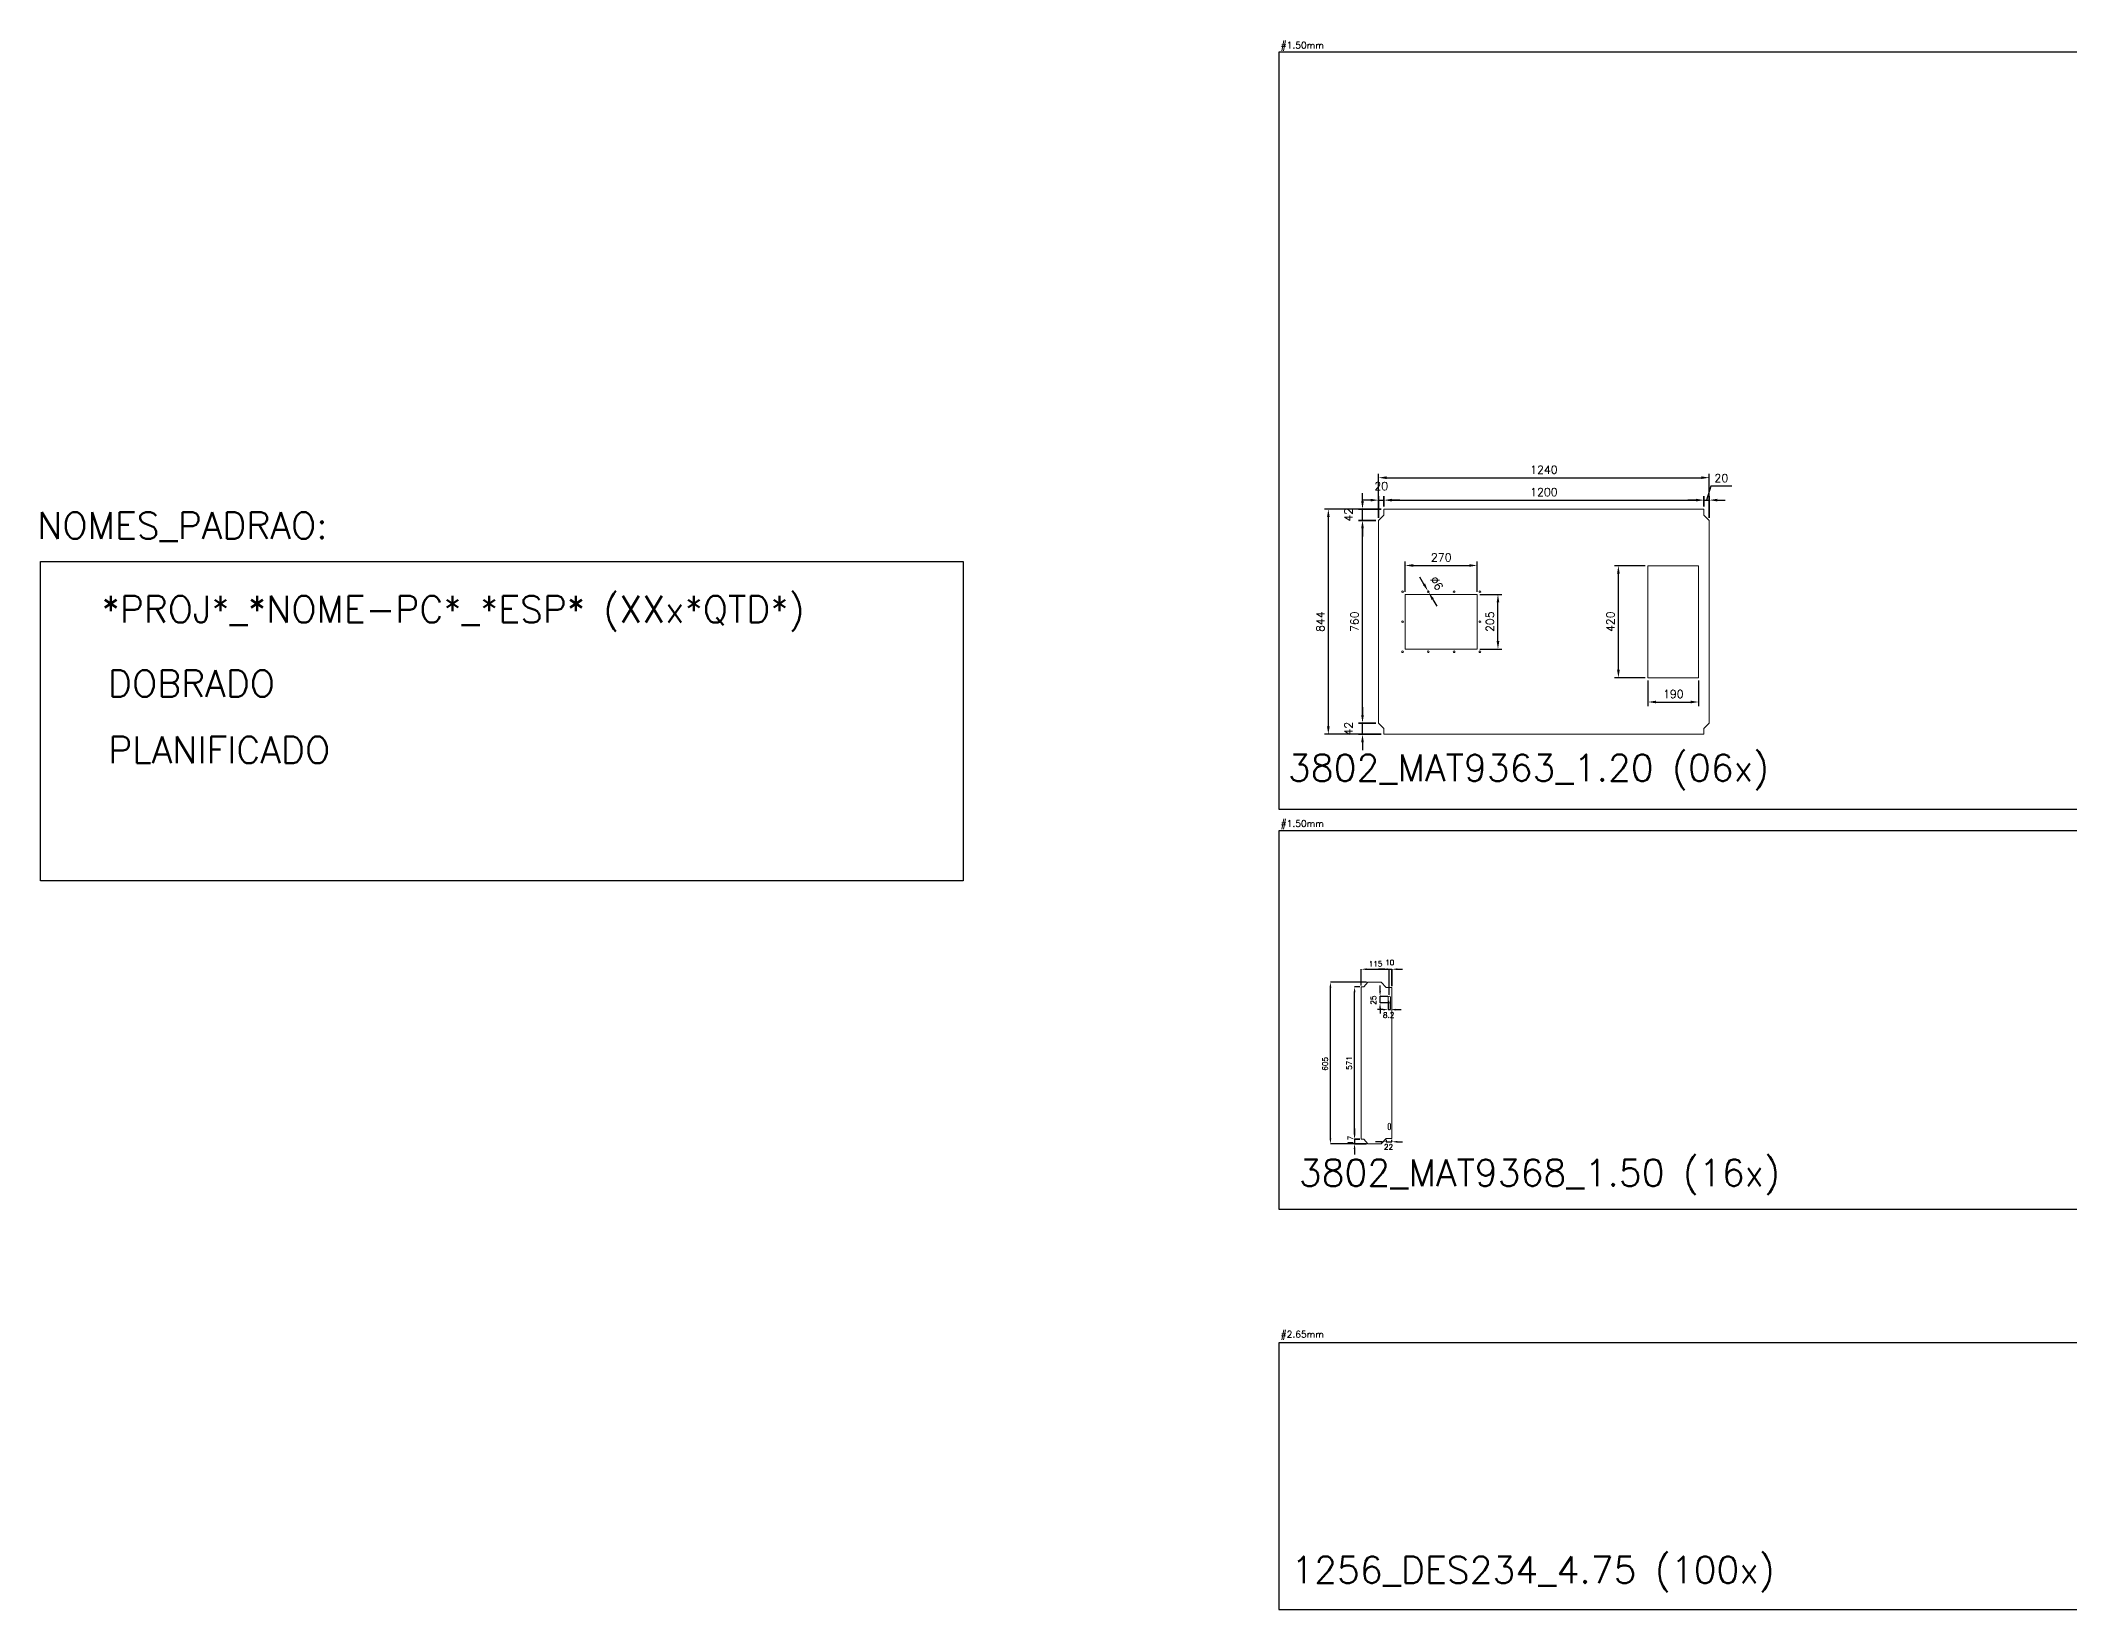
# Model space of a CAD drawing. Header units: millimetres. Extents: x 9334 to 102743, y -10636 to 13312.
# Drawn here: x 15517 to 23123, y 7432 to 13312 of the extents above; entities that cross this region are included whole.
import ezdxf

# ---------------------------------------------------------------- set-up
doc = ezdxf.new("R2010")
doc.units = ezdxf.units.MM
doc.header["$MEASUREMENT"] = 0
for name, color, linetype in [('#1.20', 40, 'Continuous'), ('#1.50', 6, 'Continuous'), ('#2.65', 9, 'Continuous'), ('CONTORNO', 1, 'Continuous'), ('COTAS', 2, 'Continuous'), ('TEXTO', 3, 'Continuous')]:
    doc.layers.add(name, color=color, linetype=linetype)
doc.styles.add('ROMANS', font='romans')

# ---------------------------------------------------------------- blocks, each defined once
blk = doc.blocks.new('A$C2edf8b1c')
at = {"color": 0, "linetype": 'Continuous', "lineweight": 0}
for p, q in [((-1240, 380.6), (-1220, 400.6)), ((-1240, -379.4), (-1240, 380.6)), ((-1220, 400.6), (-1220, 422.6)), ((-1220, 422.6), (-20, 422.6)), ((-20, 422.6), (-20, 400.6)), ((-20, 400.6), (0, 380.6)), ((0, 380.6), (0, -379.4)), ((-230, -209.4), (-230, 210.6)), ((-230, 210.6), (-40, 210.6)), ((-40, 210.6), (-40, -209.4)), ((-1140, 103.1), (-870, 103.1)), ((-1140, -101.9), (-1140, 103.1)), ((-870, 103.1), (-870, -101.9)), ((-870, -101.9), (-1140, -101.9)), ((-40, -209.4), (-230, -209.4)), ((-1220, -399.4), (-1240, -379.4)), ((0, -379.4), (-20, -399.4)), ((-1220, -421.4), (-1220, -399.4)), ((-20, -421.4), (-1220, -421.4)), ((-20, -399.4), (-20, -421.4))]:
    blk.add_line(p, q, dxfattribs=at)
for centre in [(-1150, 113.1), (-1053.334, 113.1), (-956.667, 113.1), (-860, 113.1), (-1150, 0.6), (-860, 0.6), (-1150, -111.9), (-1053.334, -111.9), (-956.667, -111.9), (-860, -111.9)]:
    blk.add_circle(centre, 3.175, dxfattribs=at)

msp = doc.modelspace()

# ---------------------------------------------------------------- linework, layer by layer
at = {"layer": '#1.20'}
for p, q in [((102742.5, 13269.1), (20159.6, 13269.1)), ((20159.6, 13269.1), (20159.6, 10430.9)), ((20159.6, 10430.9), (102742.5, 10430.9))]:
    msp.add_line(p, q, dxfattribs=at)
at = {"layer": '#1.50'}
for p, q in [((102734.9, 10349.8), (20159.6, 10349.8)), ((20159.6, 10349.8), (20159.6, 8931.2)), ((20159.6, 8931.2), (102734.9, 8931.2))]:
    msp.add_line(p, q, dxfattribs=at)
at = {"layer": '#2.65'}
msp.add_lwpolyline([(20159.6, 7431.5), (102727.3, 7431.5), (102727.3, 8431.2), (20159.6, 8431.2)], close=True, dxfattribs=at)
at = {"color": 1}
msp.add_lwpolyline([(15517.3, 11360), (18975.5, 11360), (18975.5, 10162.8), (15517.3, 10162.8)], close=True, dxfattribs=at)
at = {"layer": 'CONTORNO', "color": 2}
for p, q in [((20562.9, 11673.6), (21742.9, 11673.6)), ((20472.8, 11585.7), (20472.8, 11615.7)), ((20502.9, 11589.5), (20472.9, 11589.5)), ((20532.9, 11589.5), (20552.9, 11589.5)), ((21752.9, 11589.5), (21772.9, 11589.5)), ((21802.9, 11589.5), (21832.9, 11589.5)), ((20472.8, 11513.7), (20472.8, 11555.7)), ((20632.9, 11246.2), (20632.9, 11359.6)), ((20662.9, 11344.6), (20872.9, 11344.6)), ((20902.9, 11246.2), (20902.9, 11359.6)), ((21532.9, 11343.7), (21417.1, 11343.7)), ((20703, 11274.9), (20688, 11300.9)), ((21432.1, 10953.7), (21432.1, 11313.7)), ((20718, 11249), (20721.2, 11243.5)), ((20736.2, 11217.5), (20751.2, 11191.5)), ((20912.9, 11236.2), (20995.6, 11236.2)), ((20980.6, 11061.2), (20980.6, 11206.2)), ((20912.9, 11031.2), (20995.6, 11031.2)), ((21532.9, 10923.7), (21417.1, 10923.7)), ((21542.9, 10913.7), (21542.9, 10817.8)), ((21732.9, 10913.7), (21732.9, 10817.8)), ((21572.9, 10832.8), (21702.9, 10832.8)), ((20472.8, 10711.7), (20472.8, 10753.7)), ((20472.8, 10681.7), (20472.8, 10651.7))]:
    msp.add_line(p, q, dxfattribs=at)
at = {"layer": 'CONTORNO'}
for p, q in [((20468.3, 9770.1), (20468.3, 9831.1)), ((20488.3, 9831.1), (20563.3, 9831.1)), ((20553.3, 9831.1), (20533.3, 9831.1)), ((20603.3, 9831.1), (20623.3, 9831.1)), ((20488.3, 9782.1), (20352.5, 9782.1)), ((20352.5, 9197.1), (20352.5, 9762.1)), ((20463.3, 9765.1), (20443, 9765.1)), ((20538.6, 9749.6), (20538.6, 9769.6)), ((20549.2, 9679.7), (20529.2, 9679.7)), ((20538.6, 9684.6), (20538.6, 9664.6)), ((20597.4, 9679.7), (20617.4, 9679.7)), ((20443, 9157.1), (20443, 9137.1)), ((20541.3, 9184.4), (20521.3, 9184.4)), ((20603.3, 9184.4), (20623.3, 9184.4))]:
    msp.add_line(p, q, dxfattribs=at)
at = {"layer": 'CONTORNO', "color": 2}
for points in [[(20532.9, 11604.5), (20532.9, 11523.7), (20532.9, 11688.6)], [(21857.3, 11642), (21778.7, 11642), (21762.9, 11589.5)], [(21772.9, 11604.5), (21772.9, 11523.7), (21772.9, 11688.6)], [(20612.9, 11589.5), (20582.9, 11589.5), (21722.9, 11589.5), (21692.9, 11589.5)], [(20457.8, 11555.7), (20542.9, 11555.7), (20329.8, 11555.7)], [(20472.8, 10813.7), (20472.8, 10783.7), (20472.8, 11483.7), (20472.8, 11453.7)], [(20457.8, 10711.7), (20542.9, 10711.7), (20329.8, 10711.7)]]:
    msp.add_lwpolyline(points, dxfattribs=at)
for points in [[(20552.9, 11604.5), (20552.9, 11565.7)], [(21752.9, 11604.5), (21752.9, 11565.7)], [(20457.8, 11513.7), (20522.9, 11513.7)], [(20457.8, 10753.7), (20522.9, 10753.7)]]:
    msp.add_lwpolyline(points, close=True, dxfattribs=at)
at = {"layer": 'CONTORNO'}
for points in [[(20573.3, 9734.6), (20573.3, 9831.1), (20583.3, 9831.1), (20583.3, 9767.1), (20583.3, 9831.1)], [(20443, 9234.1), (20443, 9214.1), (20443, 9745.1)], [(20568.3, 9704.6), (20538.6, 9704.6), (20538.6, 9729.6), (20568.3, 9729.6)], [(20569.2, 9712.1), (20569.2, 9679.7), (20577.4, 9679.7), (20577.4, 9712.1)], [(20443, 9194.1), (20463.3, 9194.1), (20443, 9194.1), (20443, 9177.1), (20488.3, 9177.1), (20352.5, 9177.1)], [(20561.3, 9192.1), (20561.3, 9184.4), (20583.3, 9184.4), (20583.3, 9192.1)]]:
    msp.add_lwpolyline(points, dxfattribs=at)
at = {"layer": 'CONTORNO', "linetype": 'Continuous', "lineweight": 0, "elevation": 0}
msp.add_lwpolyline([(20478.3, 9194.1), (20468.3, 9194.1), (20468.3, 9765.1), (20478.3, 9765.1), (20493.3, 9782.1), (20543.3, 9782.1), (20561.3, 9762.1), (20583.3, 9762.1), (20583.3, 9197.1), (20561.3, 9197.1), (20543.3, 9177.1), (20493.3, 9177.1)], close=True, dxfattribs=at)
for points in [[(20569.2, 9725.5), (20569.2, 9708.7, 1), (20577.4, 9708.7), (20577.4, 9725.5, 1)], [(20569.2, 9250.5), (20569.2, 9233.7, 1), (20577.4, 9233.7), (20577.4, 9250.5, 1)]]:
    msp.add_lwpolyline(points, format="xyb", close=True, dxfattribs=at)
at = {"layer": 'CONTORNO', "color": 2}
for points in [[(20562.9, 11678.6), (20562.9, 11668.6), (20532.9, 11673.6)], [(21742.9, 11668.6), (21742.9, 11678.6), (21772.9, 11673.6)], [(20467.8, 11585.7), (20477.8, 11585.7), (20472.8, 11555.7)], [(20502.9, 11584.5), (20502.9, 11594.5), (20532.9, 11589.5)], [(20582.9, 11594.5), (20582.9, 11584.5), (20552.9, 11589.5)], [(20582.9, 11594.5), (20582.9, 11584.5), (20552.9, 11589.5)], [(21722.9, 11584.5), (21722.9, 11594.5), (21752.9, 11589.5)], [(21722.9, 11584.5), (21722.9, 11594.5), (21752.9, 11589.5)], [(21802.9, 11594.5), (21802.9, 11584.5), (21772.9, 11589.5)], [(20477.8, 11483.7), (20467.8, 11483.7), (20472.8, 11513.7)], [(20477.8, 11483.7), (20467.8, 11483.7), (20472.8, 11513.7)], [(20662.9, 11349.6), (20662.9, 11339.6), (20632.9, 11344.6)], [(20872.9, 11339.6), (20872.9, 11349.6), (20902.9, 11344.6)], [(21437.1, 11313.7), (21427.1, 11313.7), (21432.1, 11343.7)], [(20698.7, 11272.4), (20707.3, 11277.4), (20718, 11249)], [(20740.5, 11220), (20731.9, 11215), (20721.2, 11243.5)], [(20985.6, 11206.2), (20975.6, 11206.2), (20980.6, 11236.2)], [(20975.6, 11061.2), (20985.6, 11061.2), (20980.6, 11031.2)], [(21427.1, 10953.7), (21437.1, 10953.7), (21432.1, 10923.7)], [(21572.9, 10837.8), (21572.9, 10827.8), (21542.9, 10832.8)], [(21702.9, 10827.8), (21702.9, 10837.8), (21732.9, 10832.8)], [(20467.8, 10783.7), (20477.8, 10783.7), (20472.8, 10753.7)], [(20467.8, 10783.7), (20477.8, 10783.7), (20472.8, 10753.7)], [(20477.8, 10681.7), (20467.8, 10681.7), (20472.8, 10711.7)]]:
    msp.add_solid(points, dxfattribs=at)
at = {"layer": 'CONTORNO'}
for points in [[(20488.3, 9834.5), (20488.3, 9827.8), (20468.3, 9831.1)], [(20553.3, 9827.8), (20553.3, 9834.5), (20573.3, 9831.1)], [(20563.3, 9827.8), (20563.3, 9834.5), (20583.3, 9831.1)], [(20603.3, 9834.5), (20603.3, 9827.8), (20583.3, 9831.1)], [(20355.9, 9762.1), (20349.2, 9762.1), (20352.5, 9782.1)], [(20446.4, 9745.1), (20439.7, 9745.1), (20443, 9765.1)], [(20535.3, 9749.6), (20541.9, 9749.6), (20538.6, 9729.6)], [(20541.9, 9684.6), (20535.3, 9684.6), (20538.6, 9704.6)], [(20549.2, 9676.3), (20549.2, 9683), (20569.2, 9679.7)], [(20597.4, 9683), (20597.4, 9676.3), (20577.4, 9679.7)], [(20439.7, 9214.1), (20446.4, 9214.1), (20443, 9194.1)], [(20439.7, 9214.1), (20446.4, 9214.1), (20443, 9194.1)], [(20349.2, 9197.1), (20355.9, 9197.1), (20352.5, 9177.1)], [(20446.4, 9157.1), (20439.7, 9157.1), (20443, 9177.1)], [(20541.3, 9181.1), (20541.3, 9187.7), (20561.3, 9184.4)], [(20603.3, 9187.7), (20603.3, 9181.1), (20583.3, 9184.4)]]:
    msp.add_solid(points, dxfattribs=at)
at = {"layer": 'COTAS', "color": 2}
msp.add_line((20344.8, 10741.7), (20344.8, 11525.7), dxfattribs=at)
for points in [[(20349.8, 11525.7), (20339.8, 11525.7), (20344.8, 11555.7)], [(20339.8, 10741.7), (20349.8, 10741.7), (20344.8, 10711.7)]]:
    msp.add_solid(points, dxfattribs=at)

# ---------------------------------------------------------------- block references
at = {"layer": 'CONTORNO'}
msp.add_blockref('A$C2edf8b1c', (21772.9, 11133.1), dxfattribs=at)

# ---------------------------------------------------------------- texts
at = {"layer": '#1.20', "style": 'ROMANS'}
msp.add_text('#1.50mm', height=25, dxfattribs=at).set_placement((20166.1, 13282.3))
at = {"layer": '#1.50', "style": 'ROMANS'}
msp.add_text('#1.50mm', height=25, dxfattribs=at).set_placement((20166.1, 10365))
at = {"layer": '#2.65', "style": 'ROMANS'}
msp.add_text('#2.65mm', height=25, dxfattribs=at).set_placement((20166.1, 8450.3))
at = {"color": 4, "style": 'ROMANS'}
for s, p in [('NOMES_PADRAO:', (15504.7, 11444.7)), ('*PROJ*_*NOME-PC*_*ESP* (XXx*QTD*)', (15745.8, 11130.2)), ('DOBRADO', (15770.1, 10852.1)), ('PLANIFICADO', (15771.3, 10603))]:
    msp.add_text(s, height=100, dxfattribs=at).set_placement(p)
at = {"layer": 'CONTORNO', "style": 'ROMANS'}
for s, p in [('115', (20495.8, 9841.1)), ('10', (20557.8, 9846.1)), ('8.2', (20549.5, 9649.4)), ('22', (20553.3, 9155.1))]:
    msp.add_text(s, height=20, dxfattribs=at).set_placement(p)
for s, p in [('25', (20523.6, 9698.1)), ('605', (20342.5, 9450.6)), ('571', (20433, 9454)), ('17', (20438, 9172.6))]:
    msp.add_text(s, height=20, rotation=90, dxfattribs=at).set_placement(p)
at = {"layer": 'CONTORNO', "color": 3, "char_height": 30, "attachment_point": 5, "style": 'ROMANS'}
for s, insert in [('\\A1;1240', (21152.9, 11703.6)), ('\\A1;20', (20542.9, 11642)), ('\\A1;20', (21818, 11672)), ('\\A1;1200', (21152.9, 11619.5)), ('\\A1;270', (20767.9, 11374.6)), ('\\A1;190', (21637.9, 10862.8))]:
    msp.add_mtext(s, dxfattribs=dict(at, insert=insert))
for s, insert, rotation in [('\\A1;42', (20420.3, 11534.7), 90), ('\\A1;%%c6', (20750.8, 11278), 300.00734), ('\\A1;844', (20314.8, 11133.7), 90), ('\\A1;760', (20442.8, 11133.7), 90), ('\\A1;205', (20950.6, 11133.7), 90), ('\\A1;420', (21402.1, 11133.7), 90), ('\\A1;42', (20420.3, 10732.7), 90)]:
    msp.add_mtext(s, dxfattribs=dict(at, insert=insert, rotation=rotation))
at = {"layer": 'TEXTO', "color": 4, "style": 'ROMANS'}
for s, p in [('3802_MAT9363_1.20 (06x)', (20193.1, 10536.2)), ('3802_MAT9368_1.50 (16x)', (20233.9, 9018.5)), ('1256_DES234_4.75 (100x)', (20205.7, 7529.9))]:
    msp.add_text(s, height=100, dxfattribs=at).set_placement(p)

doc.saveas('drawing.dxf')
